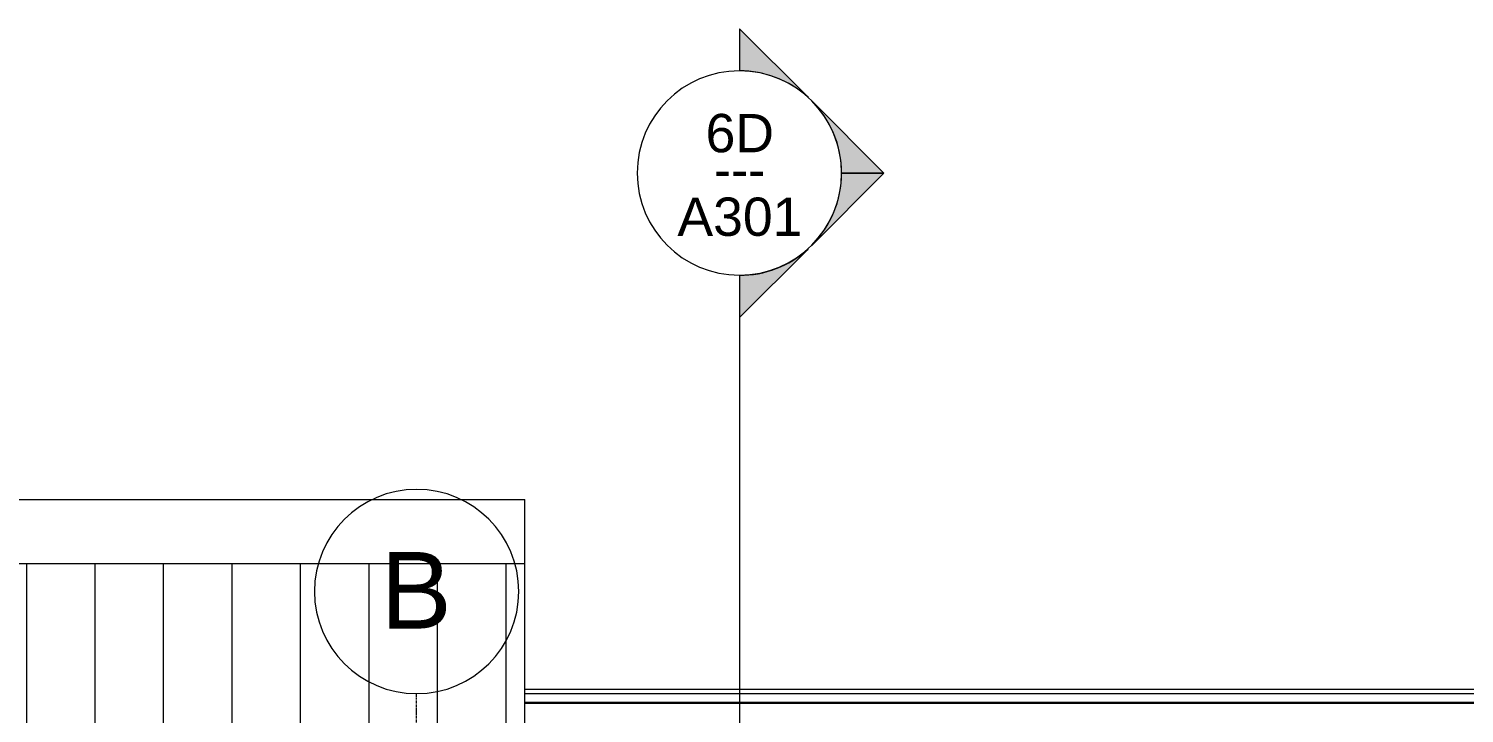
# Model space of a CAD drawing. Header units: inches. Extents: x 9661 to 15313, y -314 to 660.
# Drawn here: x 11444.1 to 11781.2, y 424.1 to 584.9 of the extents above; entities that cross this region are included whole.
import ezdxf

# ---------------------------------------------------------------- set-up
doc = ezdxf.new("R2010")
doc.units = ezdxf.units.IN
doc.header["$MEASUREMENT"] = 0
doc.linetypes.add('Grid Line 1_2_', pattern=[0.875, 0.5, -0.125, 0.125, -0.125])
for name, color, linetype, lineweight in [('A-ROOF-4', 55, 'Continuous', 9), ('A-WALL-5', 55, 'Continuous', 9), ('A-WALL-PATT-1', 55, 'Continuous', 9), ('G-ANNO-SYMB', 111, 'Continuous', 9), ('S-FNDN-2', 55, 'Continuous', 9), ('S-GRID-1', 1, 'Grid Line 1_2_', 9), ('S-GRID-IDEN', 1, 'Continuous', 9)]:
    doc.layers.add(name, color=color, linetype=linetype, lineweight=lineweight)
doc.styles.add('Arial', font='arial.ttf', dxfattribs={"height": 9})
doc.styles.add('Arial_1', font='arial.ttf', dxfattribs={"height": 18})
doc.styles.add('Century Gothic', font='ufonts.com_century-gothic.ttf', dxfattribs={"height": 9})

# ---------------------------------------------------------------- blocks, each defined once
blk = doc.blocks.new('Basic Wall _ EXT - FIBER CEMENT - SMALL - ___-2145935-BUILDING SECTION - EAST_WEST - COURTYARD - LOOKING NORTH')
at = {"layer": 'A-WALL-5'}
for p, q in [((12125.15, 429.66), (11560.56, 429.66)), ((12109.71, 428.6), (11560.56, 428.6)), ((12108.98, 426.57), (11560.56, 426.57)), ((11560.56, 426.42), (12109.3, 426.42))]:
    blk.add_line(p, q, dxfattribs=at)
blk = doc.blocks.new('Grid - Grid Head - Circle-50561-BUILDING SECTION - EAST_WEST - COURTYARD - LOOKING NORTH')
at = {"layer": 'S-GRID-IDEN'}
for start, end in [(360, 180), (180, 360)]:
    blk.add_arc((11847.19, 475.86), 24, start, end, dxfattribs=at)
blk = doc.blocks.new('Section - Section Head - Filled-22785-BUILDING SECTION - EAST_WEST - COURTYARD - LOOKING NORTH')
at = {"layer": 'G-ANNO-SYMB'}
h = blk.add_hatch(color=256, dxfattribs=at)
edge = h.paths.add_edge_path(flags=0)
edge.add_line((10177.68, -192.29), (10193.79, -176.19))
edge.add_line((10193.79, -176.19), (10193.79, -186.1))
edge.add_arc((10193.79, -210.13), 24.03, 90, 132.0784)
h = blk.add_hatch(color=256, dxfattribs=at)
edge = h.paths.add_edge_path(flags=0)
edge.add_arc((10193.79, -210.13), 24, 135, 180)
edge.add_line((10169.79, -210.13), (10159.85, -210.13))
edge.add_line((10159.85, -210.13), (10176.82, -193.16))
h = blk.add_hatch(color=256, dxfattribs=at)
edge = h.paths.add_edge_path(flags=0)
edge.add_line((10176.82, -227.1), (10159.85, -210.13))
edge.add_line((10159.85, -210.13), (10169.79, -210.13))
edge.add_arc((10193.79, -210.13), 24, 180, 225)
h = blk.add_hatch(color=256, dxfattribs=at)
edge = h.paths.add_edge_path(flags=0)
edge.add_arc((10193.79, -210.13), 24.03, 227.9216, 270)
edge.add_line((10193.79, -234.16), (10193.79, -244.07))
edge.add_line((10193.79, -244.07), (10177.68, -227.96))
for p, q in [((10193.79, -176.19), (10177.68, -192.29)), ((10193.79, -186.1), (10193.79, -176.19)), ((10176.82, -193.16), (10159.85, -210.13)), ((10169.79, -210.13), (10159.85, -210.13)), ((10159.85, -210.13), (10176.82, -227.1)), ((10159.85, -210.13), (10169.79, -210.13)), ((10177.68, -227.96), (10193.79, -244.07)), ((10193.79, -244.07), (10193.79, -234.16))]:
    blk.add_line(p, q, dxfattribs=at)
for centre, radius, start, end in [((10193.79, -210.16), 24, 90, 270), ((10193.79, -210.13), 24.03, 90, 132.0784), ((10193.79, -210.16), 24, 270, 90), ((10193.79, -210.13), 24, 135, 180), ((10193.79, -210.13), 24, 180, 225), ((10193.79, -210.13), 24.03, 227.9216, 270)]:
    blk.add_arc(centre, radius, start, end, dxfattribs=at)

msp = doc.modelspace()

# ---------------------------------------------------------------- hatches: boundary and pattern name
at = {"layer": 'A-WALL-PATT-1'}
h = msp.add_hatch(dxfattribs=at)
h.set_pattern_fill('FP_30', color=256, style=0, pattern_type=2)
h.set_pattern_definition([(90, (11556.189, 398), (-16.082, 1e-15), [])])
h.paths.add_polyline_path([(11560.5644, 415.42523), (11560.5644, 459.16132), (11432.1894, 459.16132), (11432.1894, 418.06665), (11547.30533, 415.69804)], flags=0)

# ---------------------------------------------------------------- linework, layer by layer
at = {"layer": 'A-ROOF-4'}
for p, q in [((11423.4394, 474.2896), (11560.5644, 474.2896)), ((11560.5644, 459.16132), (11560.5644, 474.2896)), ((11560.5644, 459.16132), (11423.4394, 459.16132))]:
    msp.add_line(p, q, dxfattribs=at)
at = {"layer": 'G-ANNO-SYMB'}
msp.add_line((11610.9894, 526.9531), (11610.9894, -190.4124), dxfattribs=at)
at = {"layer": 'S-FNDN-2'}
msp.add_line((11560.5644, 415.42523), (11560.5644, 459.16132), dxfattribs=at)
at = {"layer": 'S-GRID-1'}
msp.add_line((11535.1894, -159.83557), (11535.1894, 428.67161), dxfattribs=at)

# ---------------------------------------------------------------- block references
at = {"layer": 'A-WALL-5'}
msp.add_blockref('Basic Wall _ EXT - FIBER CEMENT - SMALL - ___-2145935-BUILDING SECTION - EAST_WEST - COURTYARD - LOOKING NORTH', (0, 0), dxfattribs=at)
at = {"layer": 'G-ANNO-SYMB', "rotation": 180}
msp.add_blockref('Section - Section Head - Filled-22785-BUILDING SECTION - EAST_WEST - COURTYARD - LOOKING NORTH', (21804.77879, 340.82671), dxfattribs=at)
at = {"layer": 'S-GRID-IDEN'}
msp.add_blockref('Grid - Grid Head - Circle-50561-BUILDING SECTION - EAST_WEST - COURTYARD - LOOKING NORTH', (-312, -23.19091), dxfattribs=at)

# ---------------------------------------------------------------- texts
at = {"layer": 'G-ANNO-SYMB', "char_height": 9, "attachment_point": 1}
for s, insert, width, style in [('6D', (11603.0385, 564.86173), 19.695, 'Arial'), ('---', (11605.01711, 556.35504), 15.453, 'Century Gothic'), ('A301', (11596.42433, 545.22549), 35.754, 'Arial')]:
    msp.add_mtext(s, dxfattribs=dict(at, insert=insert, width=width, style=style))
at = {"layer": 'S-GRID-IDEN', "insert": (11526.68085, 461.95955), "char_height": 18, "width": 20.301, "attachment_point": 1, "style": 'Arial_1'}
msp.add_mtext('B', dxfattribs=at)

doc.saveas('drawing.dxf')
